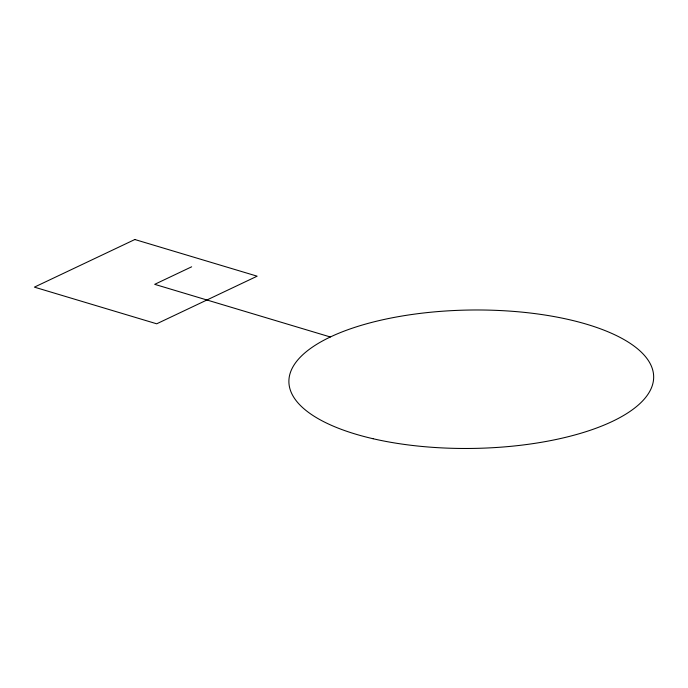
<?xml version="1.0" encoding="UTF-8"?>
<svg xmlns="http://www.w3.org/2000/svg" width="688" height="688" viewBox="0 0 688 688"><rect width="100%" height="100%" fill="white"/><g stroke="black" fill="none" stroke-linecap="round" stroke-linejoin="round"><path stroke-width="1.03" d="M191.651 266.806L154.688 284.333L330.326 336.982M134.848 239.519L34.4 287.137L156.701 323.799L257.149 276.18L134.848 239.519M373.068 438.729A182.406 69.213 -0.8 0 0 653.48 380.163A182.406 69.213 -0.8 0 0 387.275 318.793A182.406 69.213 -0.8 0 0 373.068 438.729"/></g></svg>
